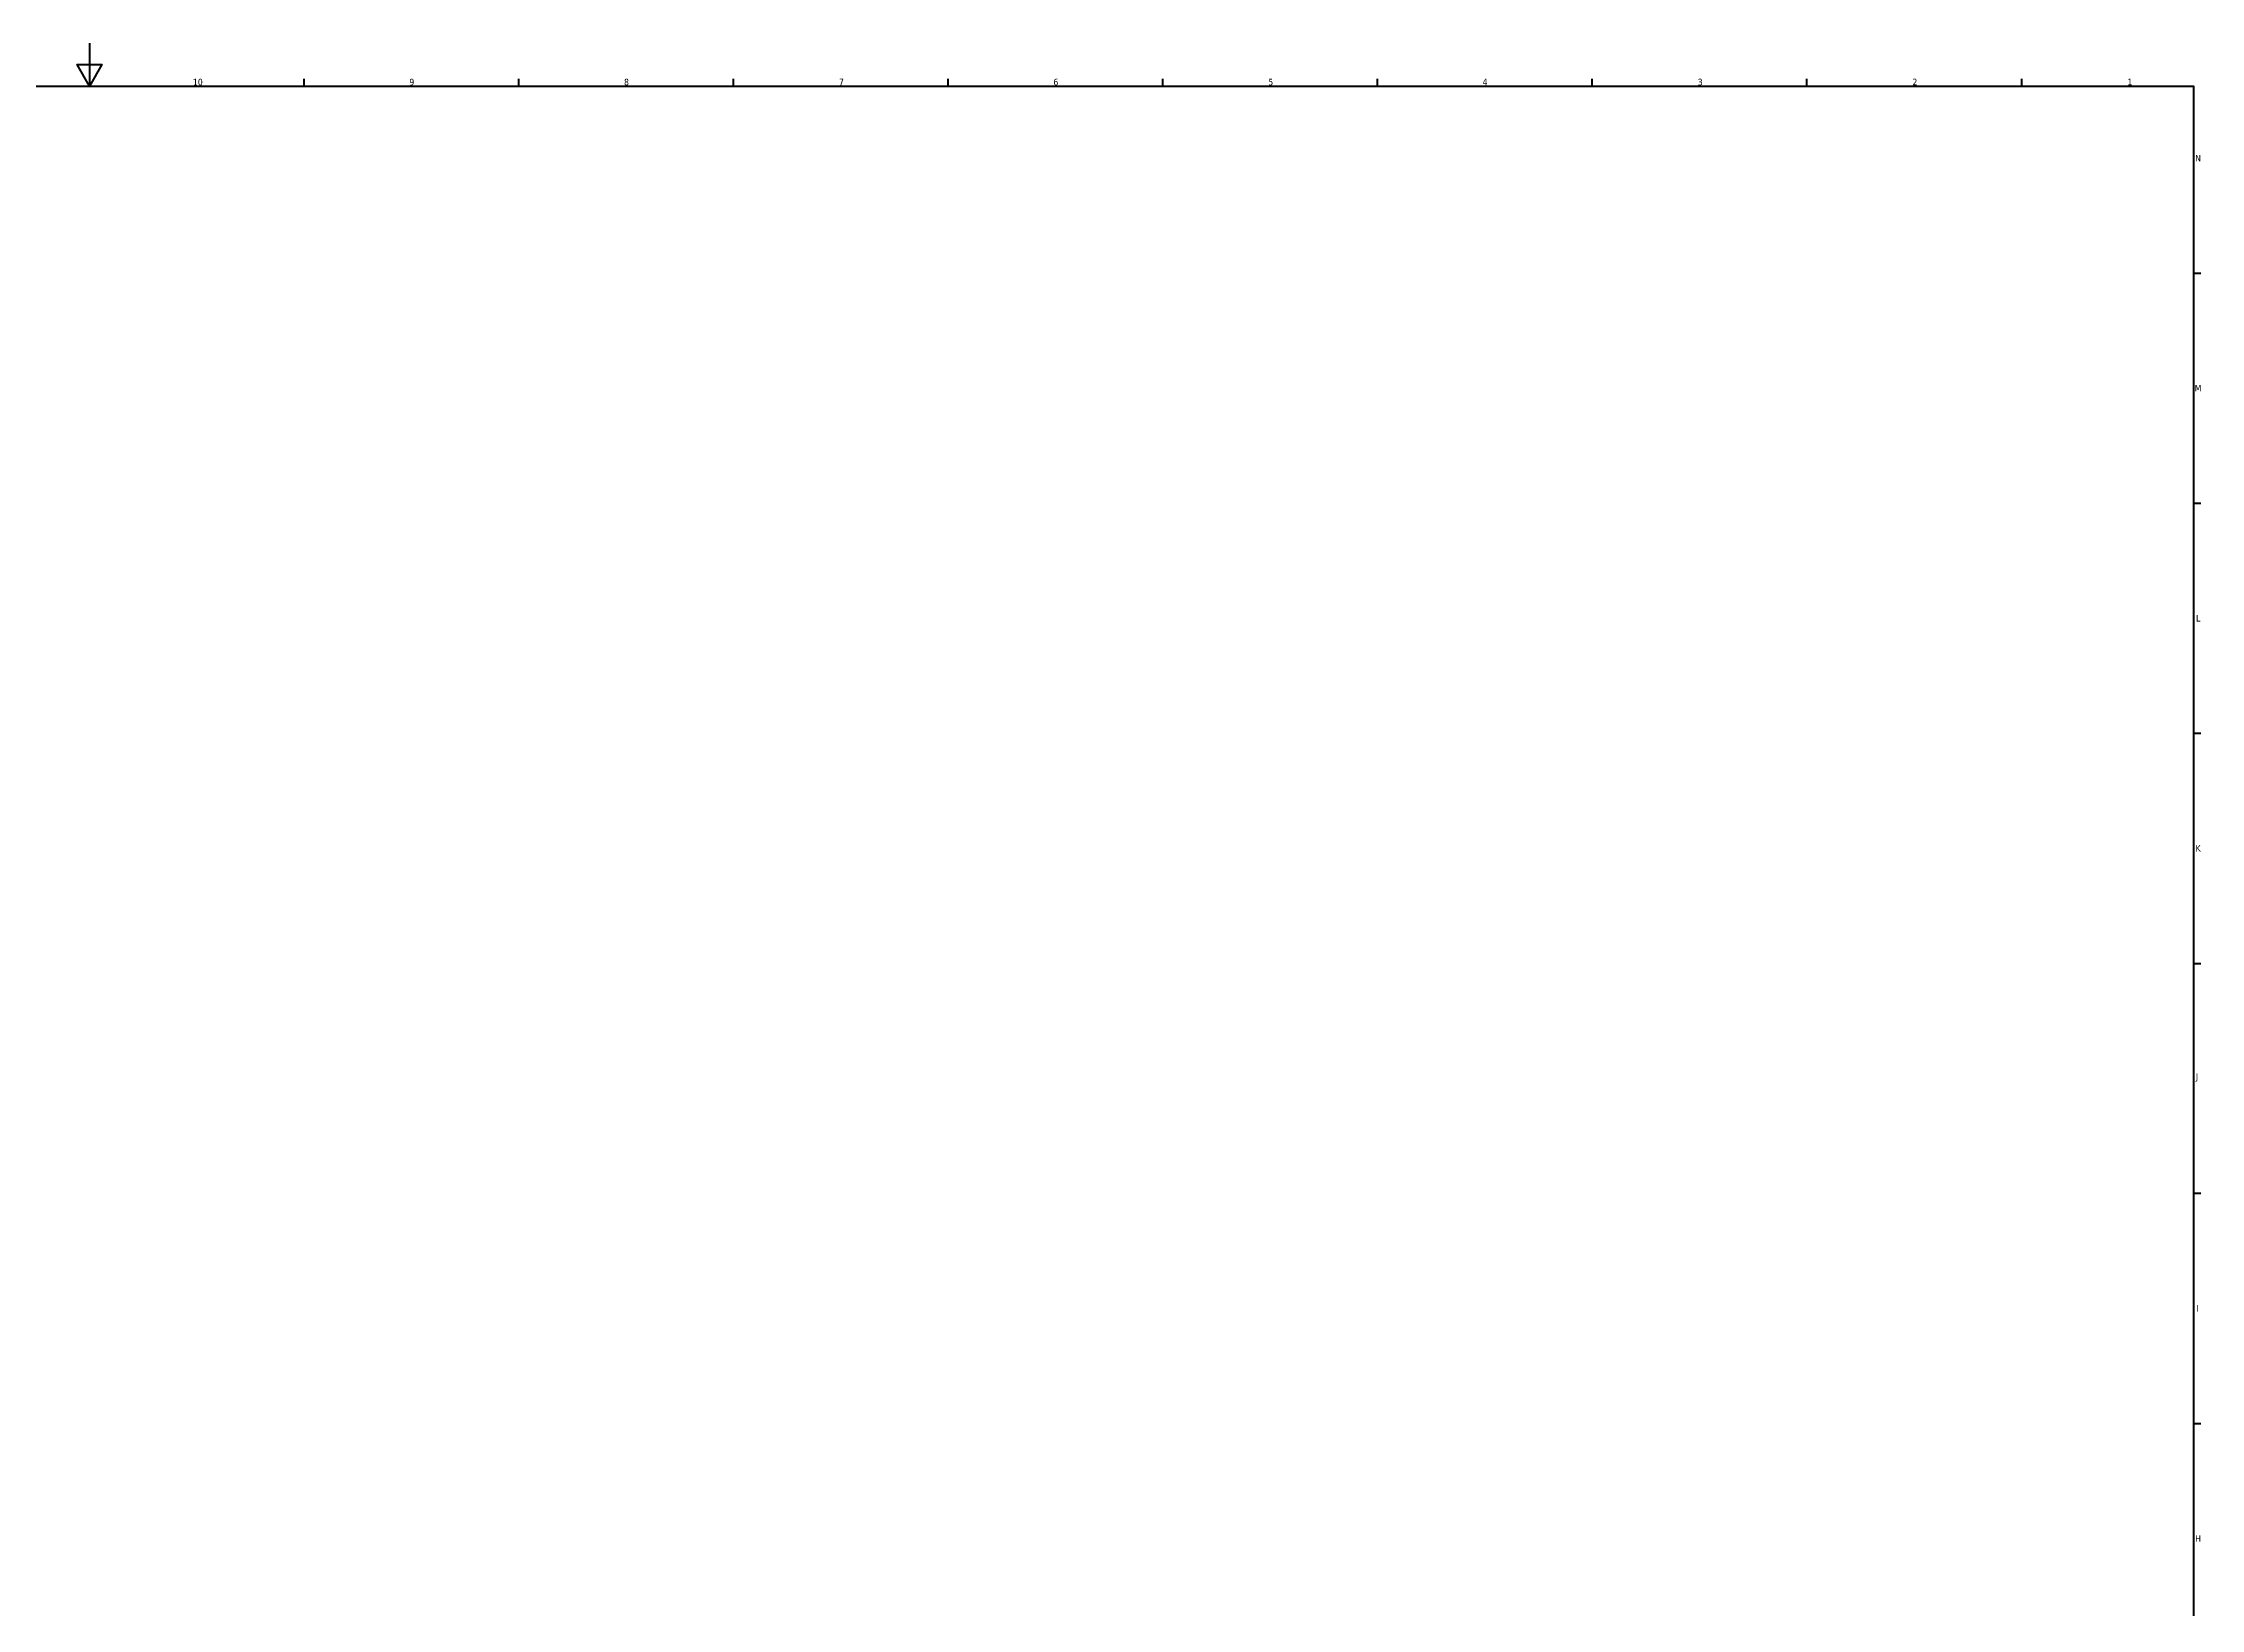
# Model space of a CAD drawing. Header units: millimetres. Extents: x 0 to 2000, y 0 to 1500.
# Drawn here: x 978 to 1983, y 771 to 1500 of the extents above; entities that cross this region are included whole.
import ezdxf

# ---------------------------------------------------------------- set-up
doc = ezdxf.new("R2010")
doc.units = ezdxf.units.MM
doc.layers.add('Border (ANSI)', color=7, linetype='Continuous', lineweight=70)
doc.styles.add('Note Text (ANSI)', font='tahoma.ttf')

# ---------------------------------------------------------------- blocks, each defined once
blk = doc.blocks.new('Borders Default Border')
at = {"layer": 'Border (ANSI)'}
for p, q in [((1100, 1480), (1100, 1483.4)), ((1200, 1480), (1200, 1483.4)), ((1300, 1480), (1300, 1483.4)), ((1400, 1480), (1400, 1483.4)), ((1500, 1480), (1500, 1483.4)), ((1600, 1480), (1600, 1483.4)), ((1700, 1480), (1700, 1483.4)), ((1800, 1480), (1800, 1483.4)), ((1900, 1480), (1900, 1483.4)), ((1980, 1392.9), (1983.4, 1392.9)), ((1980, 1285.7), (1983.4, 1285.7)), ((1980, 1178.6), (1983.4, 1178.6)), ((1980, 1071.4), (1983.4, 1071.4)), ((1980, 964.3), (1983.4, 964.3)), ((1980, 857.1), (1983.4, 857.1))]:
    blk.add_line(p, q, dxfattribs=at)
at = {"layer": 'Border (ANSI)', "flags": 128}
for points in [[(1000, 1500), (1000, 1480), (994.2, 1490), (1005.8, 1490), (1000, 1480)], [(20, 20), (20, 1480), (1980, 1480), (1980, 20), (20, 20)]]:
    blk.add_lwpolyline(points, dxfattribs=at)
at = {"layer": 'Border (ANSI)', "char_height": 3.05, "attachment_point": 7, "style": 'Note Text (ANSI)'}
for s, insert in [('10', (1048.2, 1480.3)), ('9', (1149, 1480.3)), ('8', (1249, 1480.3)), ('7', (1349.1, 1480.4)), ('6', (1449, 1480.3)), ('5', (1549.1, 1480.3)), ('3', (1749.1, 1480.3)), ('2', (1849.1, 1480.4)), ('1', (1949.3, 1480.4)), ('N', (1980.8, 1444.9)), ('M', (1980.6, 1337.8)), ('L', (1981.2, 1230.6)), ('K', (1981, 1123.5)), ('J', (1981.1, 1016.3)), ('I', (1981.3, 909.2)), ('H', (1980.8, 802))]:
    blk.add_mtext(s, dxfattribs=dict(at, insert=insert))
at = {"layer": 'Border (ANSI)', "insert": (1648.9, 1480.4), "char_height": 3.05, "attachment_point": 7, "line_spacing_factor": 0.357949, "style": 'Note Text (ANSI)'}
blk.add_mtext('4', dxfattribs=at)

msp = doc.modelspace()

# ---------------------------------------------------------------- block references
msp.add_blockref('Borders Default Border', (0, 0))

doc.saveas('drawing.dxf')
